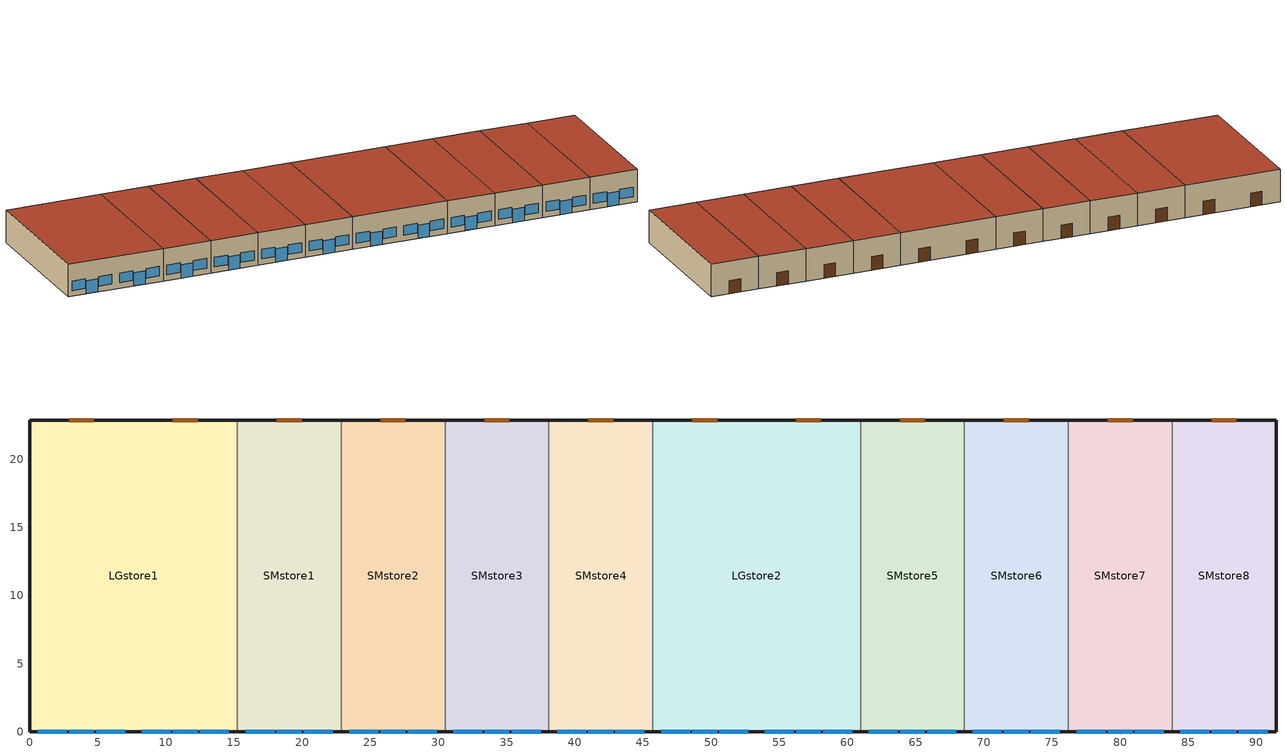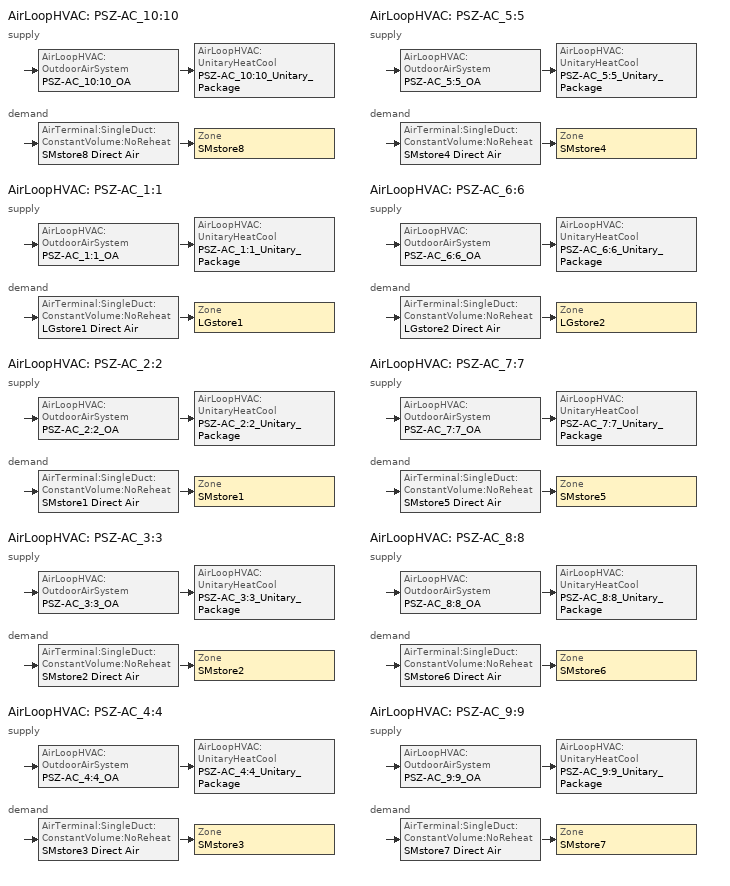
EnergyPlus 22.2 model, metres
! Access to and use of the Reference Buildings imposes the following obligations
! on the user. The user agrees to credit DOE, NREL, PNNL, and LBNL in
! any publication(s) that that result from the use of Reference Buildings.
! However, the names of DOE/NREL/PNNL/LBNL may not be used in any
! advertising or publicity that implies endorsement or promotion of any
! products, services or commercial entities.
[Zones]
LGstore1
 floor ground (ext-slab): 0,22.86 15.24,22.86 15.24,0 0,0 z0
 wall outside (Steel Frame Non-res Ext Wall): 15.24,22.86 0,22.86 0,0 15.24,0 z0:5.18
 wall to SMstore1 (int-walls): 15.24,0 15.24,22.86 z0:5.18
 window (Window Non-res Fixed): 2.9,0 4.73,0 / 10.52,0 12.35,0 z0:2.13; 0.61,0 2.74,0 / 4.88,0 7.01,0 / 8.23,0 10.36,0 / 12.5,0 14.63,0 z0.91:2.43
 door (Swinging Door Non-res): 4.73,22.86 2.9,22.86 / 12.35,22.86 10.52,22.86 z0:2.13
 roof outside (IEAD Non-res Roof): 15.24,22.86 0,22.86 0,0 15.24,0 z5.18
LGstore2
 floor ground (ext-slab): 45.72,22.86 60.96,22.86 60.96,0 45.72,0 z0
 wall outside (Steel Frame Non-res Ext Wall): 45.72,0 60.96,0 / 60.96,22.86 45.72,22.86 z0:5.18
 wall to SMstore4 (int-walls): 45.72,22.86 45.72,0 z0:5.18
 wall to SMstore5 (int-walls): 60.96,0 60.96,22.86 z0:5.18
 window (Window Non-res Fixed): 48.62,0 50.44,0 / 56.24,0 58.06,0 z0:2.13; 46.33,0 48.46,0 / 50.6,0 52.73,0 / 53.95,0 56.08,0 / 58.22,0 60.35,0 z0.91:2.43
 door (Swinging Door Non-res): 50.44,22.86 48.62,22.86 / 58.06,22.86 56.24,22.86 z0:2.13
 roof outside (IEAD Non-res Roof): 60.96,22.86 45.72,22.86 45.72,0 60.96,0 z5.18
SMstore1
 floor ground (ext-slab): 15.24,22.86 22.86,22.86 22.86,0 15.24,0 z0
 wall outside (Steel Frame Non-res Ext Wall): 15.24,0 22.86,0 / 22.86,22.86 15.24,22.86 z0:5.18
 wall to SMstore2 (int-walls): 22.86,0 22.86,22.86 z0:5.18
 window (Window Non-res Fixed): 18.14,0 19.97,0 z0:2.13; 15.85,0 17.98,0 / 20.12,0 22.25,0 z0.91:2.43
 door (Swinging Door Non-res): 19.97,22.86 18.14,22.86 z0:2.13
 roof outside (IEAD Non-res Roof): 22.86,22.86 15.24,22.86 15.24,0 22.86,0 z5.18
SMstore2
 floor ground (ext-slab): 22.86,22.86 30.48,22.86 30.48,0 22.86,0 z0
 wall outside (Steel Frame Non-res Ext Wall): 22.86,0 30.48,0 / 30.48,22.86 22.86,22.86 z0:5.18
 wall to SMstore3 (int-walls): 30.48,0 30.48,22.86 z0:5.18
 window (Window Non-res Fixed): 25.76,0 27.58,0 z0:2.13; 23.47,0 25.6,0 / 27.74,0 29.87,0 z0.91:2.43
 door (Swinging Door Non-res): 27.58,22.86 25.76,22.86 z0:2.13
 roof outside (IEAD Non-res Roof): 30.48,22.86 22.86,22.86 22.86,0 30.48,0 z5.18
SMstore3
 floor ground (ext-slab): 30.48,22.86 38.1,22.86 38.1,0 30.48,0 z0
 wall outside (Steel Frame Non-res Ext Wall): 30.48,0 38.1,0 / 38.1,22.86 30.48,22.86 z0:5.18
 wall to SMstore4 (int-walls): 38.1,0 38.1,22.86 z0:5.18
 window (Window Non-res Fixed): 33.38,0 35.2,0 z0:2.13; 31.09,0 33.22,0 / 35.36,0 37.49,0 z0.91:2.43
 door (Swinging Door Non-res): 35.2,22.86 33.38,22.86 z0:2.13
 roof outside (IEAD Non-res Roof): 38.1,22.86 30.48,22.86 30.48,0 38.1,0 z5.18
SMstore4
 floor ground (ext-slab): 38.1,22.86 45.72,22.86 45.72,0 38.1,0 z0
 wall outside (Steel Frame Non-res Ext Wall): 38.1,0 45.72,0 / 45.72,22.86 38.1,22.86 z0:5.18
 window (Window Non-res Fixed): 41,0 42.82,0 z0:2.13; 38.71,0 40.84,0 / 42.98,0 45.11,0 z0.91:2.43
 door (Swinging Door Non-res): 42.82,22.86 41,22.86 z0:2.13
 roof outside (IEAD Non-res Roof): 45.72,22.86 38.1,22.86 38.1,0 45.72,0 z5.18
SMstore5
 floor ground (ext-slab): 60.96,22.86 68.58,22.86 68.58,0 60.96,0 z0
 wall outside (Steel Frame Non-res Ext Wall): 60.96,0 68.58,0 / 68.58,22.86 60.96,22.86 z0:5.18
 wall to SMstore6 (int-walls): 68.58,0 68.58,22.86 z0:5.18
 window (Window Non-res Fixed): 63.86,0 65.68,0 z0:2.13; 61.57,0 63.7,0 / 65.84,0 67.97,0 z0.91:2.43
 door (Swinging Door Non-res): 65.68,22.86 63.86,22.86 z0:2.13
 roof outside (IEAD Non-res Roof): 68.58,22.86 60.96,22.86 60.96,0 68.58,0 z5.18
SMstore6
 floor ground (ext-slab): 68.58,22.86 76.2,22.86 76.2,0 68.58,0 z0
 wall outside (Steel Frame Non-res Ext Wall): 68.58,0 76.2,0 / 76.2,22.86 68.58,22.86 z0:5.18
 wall to SMstore7 (int-walls): 76.2,0 76.2,22.86 z0:5.18
 window (Window Non-res Fixed): 71.48,0 73.3,0 z0:2.13; 69.19,0 71.32,0 / 73.46,0 75.59,0 z0.91:2.43
 door (Swinging Door Non-res): 73.3,22.86 71.48,22.86 z0:2.13
 roof outside (IEAD Non-res Roof): 76.2,22.86 68.58,22.86 68.58,0 76.2,0 z5.18
SMstore7
 floor ground (ext-slab): 76.2,22.86 83.82,22.86 83.82,0 76.2,0 z0
 wall outside (Steel Frame Non-res Ext Wall): 76.2,0 83.82,0 / 83.82,22.86 76.2,22.86 z0:5.18
 wall to SMstore8 (int-walls): 83.82,0 83.82,22.86 z0:5.18
 window (Window Non-res Fixed): 79.1,0 80.92,0 z0:2.13; 76.81,0 78.94,0 / 81.08,0 83.21,0 z0.91:2.43
 door (Swinging Door Non-res): 80.92,22.86 79.1,22.86 z0:2.13
 roof outside (IEAD Non-res Roof): 83.82,22.86 76.2,22.86 76.2,0 83.82,0 z5.18
SMstore8
 floor ground (ext-slab): 83.82,22.86 91.44,22.86 91.44,0 83.82,0 z0
 wall outside (Steel Frame Non-res Ext Wall): 83.82,0 91.44,0 91.44,22.86 83.82,22.86 z0:5.18
 window (Window Non-res Fixed): 86.72,0 88.54,0 z0:2.13; 84.43,0 86.56,0 / 88.7,0 90.83,0 z0.91:2.43
 door (Swinging Door Non-res): 88.54,22.86 86.72,22.86 z0:2.13
 roof outside (IEAD Non-res Roof): 91.44,22.86 83.82,22.86 83.82,0 91.44,0 z5.18
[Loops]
AirLoopHVAC 'PSZ-AC_10:10'
 supply: AirLoopHVAC:OutdoorAirSystem 'PSZ-AC_10:10_OA' > AirLoopHVAC:UnitaryHeatCool 'PSZ-AC_10:10_Unitary_Package'
 demand: AirTerminal:SingleDuct:ConstantVolume:NoReheat 'SMstore8 Direct Air' > Zone 'SMstore8'
AirLoopHVAC 'PSZ-AC_1:1'
 supply: AirLoopHVAC:OutdoorAirSystem 'PSZ-AC_1:1_OA' > AirLoopHVAC:UnitaryHeatCool 'PSZ-AC_1:1_Unitary_Package'
 demand: AirTerminal:SingleDuct:ConstantVolume:NoReheat 'LGstore1 Direct Air' > Zone 'LGstore1'
AirLoopHVAC 'PSZ-AC_2:2'
 supply: AirLoopHVAC:OutdoorAirSystem 'PSZ-AC_2:2_OA' > AirLoopHVAC:UnitaryHeatCool 'PSZ-AC_2:2_Unitary_Package'
 demand: AirTerminal:SingleDuct:ConstantVolume:NoReheat 'SMstore1 Direct Air' > Zone 'SMstore1'
AirLoopHVAC 'PSZ-AC_3:3'
 supply: AirLoopHVAC:OutdoorAirSystem 'PSZ-AC_3:3_OA' > AirLoopHVAC:UnitaryHeatCool 'PSZ-AC_3:3_Unitary_Package'
 demand: AirTerminal:SingleDuct:ConstantVolume:NoReheat 'SMstore2 Direct Air' > Zone 'SMstore2'
AirLoopHVAC 'PSZ-AC_4:4'
 supply: AirLoopHVAC:OutdoorAirSystem 'PSZ-AC_4:4_OA' > AirLoopHVAC:UnitaryHeatCool 'PSZ-AC_4:4_Unitary_Package'
 demand: AirTerminal:SingleDuct:ConstantVolume:NoReheat 'SMstore3 Direct Air' > Zone 'SMstore3'
AirLoopHVAC 'PSZ-AC_5:5'
 supply: AirLoopHVAC:OutdoorAirSystem 'PSZ-AC_5:5_OA' > AirLoopHVAC:UnitaryHeatCool 'PSZ-AC_5:5_Unitary_Package'
 demand: AirTerminal:SingleDuct:ConstantVolume:NoReheat 'SMstore4 Direct Air' > Zone 'SMstore4'
AirLoopHVAC 'PSZ-AC_6:6'
 supply: AirLoopHVAC:OutdoorAirSystem 'PSZ-AC_6:6_OA' > AirLoopHVAC:UnitaryHeatCool 'PSZ-AC_6:6_Unitary_Package'
 demand: AirTerminal:SingleDuct:ConstantVolume:NoReheat 'LGstore2 Direct Air' > Zone 'LGstore2'
AirLoopHVAC 'PSZ-AC_7:7'
 supply: AirLoopHVAC:OutdoorAirSystem 'PSZ-AC_7:7_OA' > AirLoopHVAC:UnitaryHeatCool 'PSZ-AC_7:7_Unitary_Package'
 demand: AirTerminal:SingleDuct:ConstantVolume:NoReheat 'SMstore5 Direct Air' > Zone 'SMstore5'
AirLoopHVAC 'PSZ-AC_8:8'
 supply: AirLoopHVAC:OutdoorAirSystem 'PSZ-AC_8:8_OA' > AirLoopHVAC:UnitaryHeatCool 'PSZ-AC_8:8_Unitary_Package'
 demand: AirTerminal:SingleDuct:ConstantVolume:NoReheat 'SMstore6 Direct Air' > Zone 'SMstore6'
AirLoopHVAC 'PSZ-AC_9:9'
 supply: AirLoopHVAC:OutdoorAirSystem 'PSZ-AC_9:9_OA' > AirLoopHVAC:UnitaryHeatCool 'PSZ-AC_9:9_Unitary_Package'
 demand: AirTerminal:SingleDuct:ConstantVolume:NoReheat 'SMstore7 Direct Air' > Zone 'SMstore7'
[Building]
Ref Bldg Strip Mall Pre1980_v1.3_5.0: North Axis {deg}=0; Terrain=City; Loads Convergence Tolerance Value {W}=0.04; Temperature Convergence Tolerance Value {deltaC}=0.2; Solar Distribution=FullInteriorAndExterior; Maximum Number of Warmup Days=25; Minimum Number of Warmup Days=6
[Site:Location]
USA NV-LAS VEGAS: Latitude {deg}=36.07; Longitude {deg}=-115.17; Time Zone {hr}=-8; Elevation {m}=664
[SizingPeriod:DesignDay] Day of Month=21; Humidity Condition Type=Wetbulb; Barometric Pressure {Pa}=93598; Rain Indicator=No; Snow Indicator=No; Daylight Saving Time Indicator=No; Solar Model Indicator=ASHRAEClearSky
Name | Month | Day Type | Maximum Dry-Bulb Temperature {C} | Daily Dry-Bulb Temperature Range {deltaC} | Wetbulb or DewPoint at Maximum Dry-Bulb {C} | Wind Speed {m/s} | Wind Direction {deg} | Sky Clearness
LAS_VEGAS Ann Htg 99.6% Condns DB | 1 | WinterDesignDay | -1.7 | 0 | -1.7 | 3.1 | 240 | 0
LAS_VEGAS Ann Clg .4% Condns WB=>MDB | 7 | SummerDesignDay | 34.7 | 13.6 | 21.9 | 5.3 | 230 | 1
[Site:WaterMainsTemperature]
Calculation Method=CORRELATION; Annual Average Outdoor Air Temperature {C}=19.48; Maximum Difference In Monthly Average Outdoor Air Temperatures {deltaC}=25.6
[Site:GroundTemperature:BuildingSurface]
18.89, 18.889, 18.895, 20.344, 20.899, 20.929, 20.753, 20.826, 21.013, 20.868, 19.246, 18.923
[Construction]
Steel Frame Non-res Ext Wall: Wood Siding, Steel Frame NonRes Wall Insulation, 1/2IN Gypsum
IEAD Non-res Roof: Roof Membrane, IEAD NonRes Roof Insulation, Metal Decking
ext-slab: HW CONCRETE
int-walls: 1/2IN Gypsum, 1/2IN Gypsum
Window Non-res Fixed: NonRes Fixed Assembly Window
Swinging Door Non-res: Opaque Door panel NonRes
InteriorFurnishings: Std Wood 6inch
[Material] Thermal Absorptance=0.9
Name | Roughness | Thickness {m} | Conductivity {W/m-K} | Density {kg/m3} | Specific Heat {J/kg-K} | Solar Absorptance | Visible Absorptance
Steel Frame NonRes Wall Insulation | MediumRough | 0.0218416 | 0.049 | 265 | 836.8 | 0.7 | 0.7
IEAD NonRes Roof Insulation | MediumRough | 0.0739805 | 0.049 | 265 | 836.8 | 0.7 | 0.7
Std Wood 6inch | MediumSmooth | 0.15 | 0.12 | 540 | 1210 | 0.7 | 0.7
Wood Siding | MediumSmooth | 0.01 | 0.11 | 544.62 | 1210 | 0.78 | 0.78
1/2IN Gypsum | Smooth | 0.0127 | 0.16 | 784.9 | 830 | 0.92 | 0.92
HW CONCRETE | Rough | 0.1016 | 1.311 | 2240 | 836.8 | 0.7 | 0.7
Roof Membrane | VeryRough | 0.0095 | 0.16 | 1121.29 | 1460 | 0.7 | 0.7
Metal Decking | MediumSmooth | 0.0015 | 45.006 | 7680 | 418.4 | 0.7 | 0.3
[WindowMaterial:SimpleGlazingSystem]
NonRes Fixed Assembly Window: U-Factor {W/m2-K}=6.92716; Solar Heat Gain Coefficient=0.54
[Material:NoMass]
Opaque Door panel NonRes: Roughness=MediumRough; Thermal Resistance {m2-K/W}=0.101897; Thermal Absorptance=0.9; Solar Absorptance=0.7; Visible Absorptance=0.7
[Zone] Type=1; Multiplier=1; Floor Area {m2}=autocalculate; Part of Total Floor Area=Yes
LGstore1; LGstore2; SMstore1; SMstore2; SMstore3; SMstore4; SMstore5; SMstore6; SMstore7; SMstore8
[People] Number of People Schedule=BLDG_OCC_SCH; Number of People Calculation Method=Area/Person; Floor Area per Person {m2/person}=6.19; Fraction Radiant=0.3; Sensible Heat Fraction=AUTOCALCULATE; Activity Level Schedule=ACTIVITY_SCH; Enable ASHRAE 55 Comfort Warnings=No; Mean Radiant Temperature Calculation Type=ZoneAveraged; Work Efficiency Schedule=WORK_EFF_SCH; Clothing Insulation Calculation Method=ClothingInsulationSchedule; Clothing Insulation Schedule=CLOTHING_SCH; Air Velocity Schedule=AIR_VELO_SCH; Thermal Comfort Model 1 Type=FANGER
Name | Zone or ZoneList or Space or SpaceList
LGstore1 People | LGstore1
LGstore2 People | LGstore2
SMstore1 People | SMstore1
SMstore2 People | SMstore2
SMstore3 People | SMstore3
SMstore4 People | SMstore4
SMstore5 People | SMstore5
SMstore6 People | SMstore6
SMstore7 People | SMstore7
SMstore8 People | SMstore8
[Lights] Schedule=BLDG_LIGHT_SCH; Design Level Calculation Method=Watts/Area; Return Air Fraction=0; Fraction Radiant=0.7; Fraction Visible=0.2; Fraction Replaceable=1; Return Air Fraction Calculated from Plenum Temperature=No
Name | Zone or ZoneList or Space or SpaceList | Watts per Zone Floor Area {W/m2}
LGstore1_Lights | LGstore1 | 60.26
LGstore2_Lights | LGstore2 | 29.05
SMstore1_Lights | SMstore1 | 60.26
SMstore2_Lights | SMstore2 | 35.51
SMstore3_Lights | SMstore3 | 35.51
SMstore4_Lights | SMstore4 | 35.51
SMstore5_Lights | SMstore5 | 29.05
SMstore6_Lights | SMstore6 | 29.05
SMstore7_Lights | SMstore7 | 29.05
SMstore8_Lights | SMstore8 | 29.05
[ElectricEquipment] Schedule=BLDG_EQUIP_SCH; Design Level Calculation Method=Watts/Area; Watts per Zone Floor Area {W/m2}=4.3; Fraction Latent=0; Fraction Radiant=0.5; Fraction Lost=0
Name | Zone or ZoneList or Space or SpaceList
LGstore1_MiscPlug_Equip | LGstore1
LGstore2_MiscPlug_Equip | LGstore2
SMstore1_MiscPlug_Equip | SMstore1
SMstore2_MiscPlug_Equip | SMstore2
SMstore3_MiscPlug_Equip | SMstore3
SMstore4_MiscPlug_Equip | SMstore4
SMstore5_MiscPlug_Equip | SMstore5
SMstore6_MiscPlug_Equip | SMstore6
SMstore7_MiscPlug_Equip | SMstore7
SMstore8_MiscPlug_Equip | SMstore8
[Exterior:Lights]
Exterior Facade Lighting: Schedule=ALWAYS_ON; Design Level {W}=13499; Control Option=AstronomicalClock
[ZoneInfiltration:DesignFlowRate] Schedule=INFIL_HALF_ON_SCH; Design Flow Rate Calculation Method=Flow/ExteriorArea; Flow Rate per Exterior Surface Area {m3/s-m2}=0.001133; Constant Term Coefficient=1; Temperature Term Coefficient=0; Velocity Term Coefficient=0; Velocity Squared Term Coefficient=0
Name | Zone or ZoneList or Space or SpaceList
LGstore1_Infiltration | LGstore1
LGstore2_Infiltration | LGstore2
SMstore1_Infiltration | SMstore1
SMstore2_Infiltration | SMstore2
SMstore3_Infiltration | SMstore3
SMstore4_Infiltration | SMstore4
SMstore5_Infiltration | SMstore5
SMstore6_Infiltration | SMstore6
SMstore7_Infiltration | SMstore7
SMstore8_Infiltration | SMstore8
[InternalMass] Construction=InteriorFurnishings
Name | Zone or ZoneList | Surface Area {m2}
LGstore1 Internal Mass | LGstore1 | 696.7728
LGstore2 Internal Mass | LGstore2 | 696.7728
SMstore1 Internal Mass | SMstore1 | 348.3864
SMstore2 Internal Mass | SMstore2 | 348.3864
SMstore3 Internal Mass | SMstore3 | 348.3864
SMstore4 Internal Mass | SMstore4 | 348.3864
SMstore5 Internal Mass | SMstore5 | 348.3864
SMstore6 Internal Mass | SMstore6 | 348.3864
SMstore7 Internal Mass | SMstore7 | 348.3864
SMstore8 Internal Mass | SMstore8 | 348.3864
[Fan:OnOff] Availability Schedule=HVACOperationSchd; Pressure Rise {Pa}=622; Maximum Flow Rate {m3/s}=AUTOSIZE; Motor In Airstream Fraction=1
Name | Fan Total Efficiency | Motor Efficiency
PSZ-AC_10:10_Unitary_Package_fan; PSZ-AC_3:3_Unitary_Package_fan; PSZ-AC_4:4_Unitary_Package_fan; PSZ-AC_5:5_Unitary_Package_fan; PSZ-AC_7:7_Unitary_Package_fan; PSZ-AC_8:8_Unitary_Package_fan; PSZ-AC_9:9_Unitary_Package_fan | 0.546 | 0.84
PSZ-AC_1:1_Unitary_Package_fan; PSZ-AC_2:2_Unitary_Package_fan; PSZ-AC_6:6_Unitary_Package_fan | 0.56875 | 0.875
[Coil:Heating:Fuel] Availability Schedule=ALWAYS_ON; Fuel Type=NaturalGas; Burner Efficiency=0.8; Nominal Capacity {W}=AUTOSIZE
PSZ-AC_10:10_Unitary_Package_HeatCoil; PSZ-AC_1:1_Unitary_Package_HeatCoil; PSZ-AC_2:2_Unitary_Package_HeatCoil; PSZ-AC_3:3_Unitary_Package_HeatCoil; PSZ-AC_4:4_Unitary_Package_HeatCoil; PSZ-AC_5:5_Unitary_Package_HeatCoil; PSZ-AC_6:6_Unitary_Package_HeatCoil; PSZ-AC_7:7_Unitary_Package_HeatCoil; PSZ-AC_8:8_Unitary_Package_HeatCoil; PSZ-AC_9:9_Unitary_Package_HeatCoil
[Coil:Cooling:DX:SingleSpeed] Availability Schedule=ALWAYS_ON; Gross Rated Total Cooling Capacity {W}=AUTOSIZE; Gross Rated Sensible Heat Ratio=AUTOSIZE; Rated Air Flow Rate {m3/s}=AUTOSIZE
Name | Gross Rated Cooling COP {W/W} | Total Cooling Capacity Function of Temperature Curve | Total Cooling Capacity Function of Flow Fraction Curve | Energy Input Ratio Function of Temperature Curve | Energy Input Ratio Function of Flow Fraction Curve | Part Load Fraction Correlation Curve
PSZ-AC_10:10_Unitary_Package_CoolCoil; PSZ-AC_2:2_Unitary_Package_CoolCoil; PSZ-AC_3:3_Unitary_Package_CoolCoil; PSZ-AC_4:4_Unitary_Package_CoolCoil; PSZ-AC_5:5_Unitary_Package_CoolCoil; PSZ-AC_7:7_Unitary_Package_CoolCoil; PSZ-AC_8:8_Unitary_Package_CoolCoil; PSZ-AC_9:9_Unitary_Package_CoolCoil | 3.50016 | Cool-Cap-fT | ConstantCubic | Cool-EIR-fT | ConstantCubic | Cool-PLF-fPLR
PSZ-AC_1:1_Unitary_Package_CoolCoil; PSZ-AC_6:6_Unitary_Package_CoolCoil | 3.30033 | Measured_CoolCStandard10Ton_CapFT | Measured_CoolCStandard10Ton_CapFF | Measured_CoolCStandard10Ton_EIRFT | Measured_CoolCStandard10Ton_EIRFFF | No_PLR_Degredation
[Zone equipment]
LGstore1: LGstore1 Direct Air
LGstore2: LGstore2 Direct Air
SMstore1: SMstore1 Direct Air
SMstore2: SMstore2 Direct Air
SMstore3: SMstore3 Direct Air
SMstore4: SMstore4 Direct Air
SMstore5: SMstore5 Direct Air
SMstore6: SMstore6 Direct Air
SMstore7: SMstore7 Direct Air
SMstore8: SMstore8 Direct Air
[Sizing:Zone] Zone Cooling Design Supply Air Temperature Input Method=SupplyAirTemperature; Zone Cooling Design Supply Air Temperature {C}=14; Zone Heating Design Supply Air Temperature Input Method=SupplyAirTemperature; Zone Heating Design Supply Air Temperature {C}=40; Zone Cooling Design Supply Air Humidity Ratio {kgWater/kgDryAir}=0.0085; Zone Heating Design Supply Air Humidity Ratio {kgWater/kgDryAir}=0.008; Cooling Design Air Flow Method=DesignDay; Heating Design Air Flow Method=DesignDay; Account for Dedicated Outdoor Air System=No; Dedicated Outdoor Air System Control Strategy=NeutralSupplyAir; Dedicated Outdoor Air Low Setpoint Temperature for Design {C}=autosize; Dedicated Outdoor Air High Setpoint Temperature for Design {C}=autosize; Zone Load Sizing Method=Sensible Load Only No Latent Load; Zone Latent Cooling Design Supply Air Humidity Ratio Input Method=HumidityRatioDifference; Zone Cooling Design Supply Air Humidity Ratio Difference {kgWater/kgDryAir}=0.005; Zone Latent Heating Design Supply Air Humidity Ratio Input Method=HumidityRatioDifference; Zone Humidification Design Supply Air Humidity Ratio Difference {kgWater/kgDryAir}=0.005
Name | Design Specification Outdoor Air Object
LGstore1 | SZ DSOA LGstore1
LGstore2 | SZ DSOA LGstore2
SMstore1 | SZ DSOA SMstore1
SMstore2 | SZ DSOA SMstore2
SMstore3 | SZ DSOA SMstore3
SMstore4 | SZ DSOA SMstore4
SMstore5 | SZ DSOA SMstore5
SMstore6 | SZ DSOA SMstore6
SMstore7 | SZ DSOA SMstore7
SMstore8 | SZ DSOA SMstore8
[DesignSpecification:OutdoorAir] Outdoor Air Method=Flow/Area; Outdoor Air Flow per Zone Floor Area {m3/s-m2}=0.00152
SZ DSOA LGstore1; SZ DSOA LGstore2; SZ DSOA SMstore1; SZ DSOA SMstore2; SZ DSOA SMstore3; SZ DSOA SMstore4; SZ DSOA SMstore5; SZ DSOA SMstore6; SZ DSOA SMstore7; SZ DSOA SMstore8
[ZoneControl:Thermostat] Control Type Schedule=Dual Zone Control Type Sched
Name | Zone or ZoneList | Control 1
LGstore1 Thermostat | LGstore1 | LGstore1 DualSPSched
LGstore2 Thermostat | LGstore2 | LGstore2 DualSPSched
SMstore1 Thermostat | SMstore1 | SMstore1 DualSPSched
SMstore2 Thermostat | SMstore2 | SMstore2 DualSPSched
SMstore3 Thermostat | SMstore3 | SMstore3 DualSPSched
SMstore4 Thermostat | SMstore4 | SMstore4 DualSPSched
SMstore5 Thermostat | SMstore5 | SMstore5 DualSPSched
SMstore6 Thermostat | SMstore6 | SMstore6 DualSPSched
SMstore7 Thermostat | SMstore7 | SMstore7 DualSPSched
SMstore8 Thermostat | SMstore8 | SMstore8 DualSPSched
[ThermostatSetpoint:DualSetpoint] Heating Setpoint Temperature Schedule=HTGSETP_SCH; Cooling Setpoint Temperature Schedule=CLGSETP_SCH
LGstore1 DualSPSched; LGstore2 DualSPSched; SMstore1 DualSPSched; SMstore2 DualSPSched; SMstore3 DualSPSched; SMstore4 DualSPSched; SMstore5 DualSPSched; SMstore6 DualSPSched; SMstore7 DualSPSched; SMstore8 DualSPSched
[SetpointManager:SingleZone:Reheat] Control Variable=Temperature; Minimum Supply Air Temperature {C}=10; Maximum Supply Air Temperature {C}=50
Name | Control Zone | Setpoint Node or NodeList
SupAirTemp MngrLGstore1 | LGstore1 | PSZ-AC_1:1 Supply Equipment Outlet Node
SupAirTemp MngrLGstore2 | LGstore2 | PSZ-AC_6:6 Supply Equipment Outlet Node
SupAirTemp MngrSMstore1 | SMstore1 | PSZ-AC_2:2 Supply Equipment Outlet Node
SupAirTemp MngrSMstore2 | SMstore2 | PSZ-AC_3:3 Supply Equipment Outlet Node
SupAirTemp MngrSMstore3 | SMstore3 | PSZ-AC_4:4 Supply Equipment Outlet Node
SupAirTemp MngrSMstore4 | SMstore4 | PSZ-AC_5:5 Supply Equipment Outlet Node
SupAirTemp MngrSMstore5 | SMstore5 | PSZ-AC_7:7 Supply Equipment Outlet Node
SupAirTemp MngrSMstore6 | SMstore6 | PSZ-AC_8:8 Supply Equipment Outlet Node
SupAirTemp MngrSMstore7 | SMstore7 | PSZ-AC_9:9 Supply Equipment Outlet Node
SupAirTemp MngrSMstore8 | SMstore8 | PSZ-AC_10:10 Supply Equipment Outlet Node
[Sizing:System] Type of Load to Size On=Sensible; Design Outdoor Air Flow Rate {m3/s}=AUTOSIZE; Central Heating Maximum System Air Flow Ratio=1; Preheat Design Temperature {C}=7; Preheat Design Humidity Ratio {kgWater/kgDryAir}=0.008; Precool Design Temperature {C}=12.8; Precool Design Humidity Ratio {kgWater/kgDryAir}=0.008; Central Cooling Design Supply Air Temperature {C}=12.8; Central Heating Design Supply Air Temperature {C}=40; Type of Zone Sum to Use=NonCoincident; 100% Outdoor Air in Cooling=No; 100% Outdoor Air in Heating=No; Central Cooling Design Supply Air Humidity Ratio {kgWater/kgDryAir}=0.0085; Central Heating Design Supply Air Humidity Ratio {kgWater/kgDryAir}=0.008; Cooling Supply Air Flow Rate Method=DesignDay; Cooling Supply Air Flow Rate {m3/s}=0; Heating Supply Air Flow Rate Method=DesignDay; Heating Supply Air Flow Rate {m3/s}=0; System Outdoor Air Method=ZoneSum; Zone Maximum Outdoor Air Fraction=1; Cooling Design Capacity Method=CoolingDesignCapacity; Cooling Design Capacity {W}=autosize; Heating Design Capacity Method=HeatingDesignCapacity; Heating Design Capacity {W}=autosize; Central Cooling Capacity Control Method=OnOff
PSZ-AC_10:10; PSZ-AC_1:1; PSZ-AC_2:2; PSZ-AC_3:3; PSZ-AC_4:4; PSZ-AC_5:5; PSZ-AC_6:6; PSZ-AC_7:7; PSZ-AC_8:8; PSZ-AC_9:9
[Controller:OutdoorAir] Minimum Outdoor Air Flow Rate {m3/s}=AUTOSIZE; Maximum Outdoor Air Flow Rate {m3/s}=AUTOSIZE; Economizer Control Type=DifferentialDryBulb; Economizer Control Action Type=ModulateFlow; Economizer Maximum Limit Dry-Bulb Temperature {C}=28; Economizer Maximum Limit Enthalpy {J/kg}=64000; Economizer Minimum Limit Dry-Bulb Temperature {C}=-100; Lockout Type=NoLockout; Minimum Limit Type=FixedMinimum; Minimum Outdoor Air Schedule=MinOA_Sched
PSZ-AC_10:10_OA_Controller; PSZ-AC_1:1_OA_Controller; PSZ-AC_2:2_OA_Controller; PSZ-AC_3:3_OA_Controller; PSZ-AC_4:4_OA_Controller; PSZ-AC_5:5_OA_Controller; PSZ-AC_6:6_OA_Controller; PSZ-AC_7:7_OA_Controller; PSZ-AC_8:8_OA_Controller; PSZ-AC_9:9_OA_Controller
[AirLoopHVAC] Design Supply Air Flow Rate {m3/s}=AUTOSIZE
PSZ-AC_10:10; PSZ-AC_1:1; PSZ-AC_2:2; PSZ-AC_3:3; PSZ-AC_4:4; PSZ-AC_5:5; PSZ-AC_6:6; PSZ-AC_7:7; PSZ-AC_8:8; PSZ-AC_9:9
[AirLoopHVAC:UnitaryHeatCool] Availability Schedule=ALWAYS_ON; Supply Air Fan Operating Mode Schedule=HVACOperationSchd; Maximum Supply Air Temperature {C}=AUTOSIZE; Cooling Supply Air Flow Rate {m3/s}=AUTOSIZE; Heating Supply Air Flow Rate {m3/s}=AUTOSIZE; No Load Supply Air Flow Rate {m3/s}=AUTOSIZE; Fan Placement=BlowThrough; Dehumidification Control Type=None
Name | Controlling Zone or Thermostat Location | Supply Fan | Heating Coil | Cooling Coil
PSZ-AC_10:10_Unitary_Package | SMstore8 | PSZ-AC_10:10_Unitary_Package_fan | PSZ-AC_10:10_Unitary_Package_HeatCoil | PSZ-AC_10:10_Unitary_Package_CoolCoil
PSZ-AC_1:1_Unitary_Package | LGstore1 | PSZ-AC_1:1_Unitary_Package_fan | PSZ-AC_1:1_Unitary_Package_HeatCoil | PSZ-AC_1:1_Unitary_Package_CoolCoil
PSZ-AC_2:2_Unitary_Package | SMstore1 | PSZ-AC_2:2_Unitary_Package_fan | PSZ-AC_2:2_Unitary_Package_HeatCoil | PSZ-AC_2:2_Unitary_Package_CoolCoil
PSZ-AC_3:3_Unitary_Package | SMstore2 | PSZ-AC_3:3_Unitary_Package_fan | PSZ-AC_3:3_Unitary_Package_HeatCoil | PSZ-AC_3:3_Unitary_Package_CoolCoil
PSZ-AC_4:4_Unitary_Package | SMstore3 | PSZ-AC_4:4_Unitary_Package_fan | PSZ-AC_4:4_Unitary_Package_HeatCoil | PSZ-AC_4:4_Unitary_Package_CoolCoil
PSZ-AC_5:5_Unitary_Package | SMstore4 | PSZ-AC_5:5_Unitary_Package_fan | PSZ-AC_5:5_Unitary_Package_HeatCoil | PSZ-AC_5:5_Unitary_Package_CoolCoil
PSZ-AC_6:6_Unitary_Package | LGstore2 | PSZ-AC_6:6_Unitary_Package_fan | PSZ-AC_6:6_Unitary_Package_HeatCoil | PSZ-AC_6:6_Unitary_Package_CoolCoil
PSZ-AC_7:7_Unitary_Package | SMstore5 | PSZ-AC_7:7_Unitary_Package_fan | PSZ-AC_7:7_Unitary_Package_HeatCoil | PSZ-AC_7:7_Unitary_Package_CoolCoil
PSZ-AC_8:8_Unitary_Package | SMstore6 | PSZ-AC_8:8_Unitary_Package_fan | PSZ-AC_8:8_Unitary_Package_HeatCoil | PSZ-AC_8:8_Unitary_Package_CoolCoil
PSZ-AC_9:9_Unitary_Package | SMstore7 | PSZ-AC_9:9_Unitary_Package_fan | PSZ-AC_9:9_Unitary_Package_HeatCoil | PSZ-AC_9:9_Unitary_Package_CoolCoil
[AirTerminal:SingleDuct:ConstantVolume:NoReheat] Availability Schedule=ALWAYS_ON; Maximum Air Flow Rate {m3/s}=AUTOSIZE
LGstore1 Direct Air; LGstore2 Direct Air; SMstore1 Direct Air; SMstore2 Direct Air; SMstore3 Direct Air; SMstore4 Direct Air; SMstore5 Direct Air; SMstore6 Direct Air; SMstore7 Direct Air; SMstore8 Direct Air
[AvailabilityManager:NightCycle] Applicability Schedule=ALWAYS_ON; Fan Schedule=HVACOperationSchd; Control Type=CycleOnAny; Thermostat Tolerance {deltaC}=1; Cycling Run Time Control Type=FixedRunTime; Cycling Run Time {s}=1800
PSZ-AC_10:10 Availability Manager; PSZ-AC_1:1 Availability Manager; PSZ-AC_2:2 Availability Manager; PSZ-AC_3:3 Availability Manager; PSZ-AC_4:4 Availability Manager; PSZ-AC_5:5 Availability Manager; PSZ-AC_6:6 Availability Manager; PSZ-AC_7:7 Availability Manager; PSZ-AC_8:8 Availability Manager; PSZ-AC_9:9 Availability Manager
[SetpointManager:MixedAir] Control Variable=Temperature
Name | Setpoint Node or NodeList
PSZ-AC_10:10_OAMixed Air Temp Manager | PSZ-AC_10:10_OA-PSZ-AC_10:10_Unitary_PackageNode
PSZ-AC_1:1_OAMixed Air Temp Manager | PSZ-AC_1:1_OA-PSZ-AC_1:1_Unitary_PackageNode
PSZ-AC_2:2_OAMixed Air Temp Manager | PSZ-AC_2:2_OA-PSZ-AC_2:2_Unitary_PackageNode
PSZ-AC_3:3_OAMixed Air Temp Manager | PSZ-AC_3:3_OA-PSZ-AC_3:3_Unitary_PackageNode
PSZ-AC_4:4_OAMixed Air Temp Manager | PSZ-AC_4:4_OA-PSZ-AC_4:4_Unitary_PackageNode
PSZ-AC_5:5_OAMixed Air Temp Manager | PSZ-AC_5:5_OA-PSZ-AC_5:5_Unitary_PackageNode
PSZ-AC_6:6_OAMixed Air Temp Manager | PSZ-AC_6:6_OA-PSZ-AC_6:6_Unitary_PackageNode
PSZ-AC_7:7_OAMixed Air Temp Manager | PSZ-AC_7:7_OA-PSZ-AC_7:7_Unitary_PackageNode
PSZ-AC_8:8_OAMixed Air Temp Manager | PSZ-AC_8:8_OA-PSZ-AC_8:8_Unitary_PackageNode
PSZ-AC_9:9_OAMixed Air Temp Manager | PSZ-AC_9:9_OA-PSZ-AC_9:9_Unitary_PackageNode
[UtilityCost:Tariff]
Name | Output Meter | Conversion Factor Choice | Time of Use Period Schedule | Season Schedule | Demand Window Length | Monthly Charge or Variable | Group
NevadaPower_LGS-3_LargeGeneral | Electricity:Facility | kWh | NevadaPowTOUSched | NevadaPowSeasonsSched | HalfHour | 184 | Comm Elect
NevadaPower_LGS-2_LargeGeneral | Electricity:Facility | kWh | NevadaPowTOUSched | NevadaPowSeasonsSched | HalfHour | 179 | Comm Elect
NevadaPower_LGS-1_LargeGeneral | Electricity:Facility | kWh |  |  | HalfHour | 15.7 | Comm Elect
NevadaPower_GS_GeneralService | Electricity:Facility | kWh |  |  | HalfHour | 11 | Comm Elect
NV_EIAMonthlyRateGas | NaturalGas:Facility | MCF |  |  |  | 0 | Comm Gas
[UtilityCost:Charge:Simple]
Name | Utility Cost Charge Simple | Tariff | Source Variable | Season | Category Variable | Cost per Unit Value or Variable
 | SummerPeakEnergyCharge | NevadaPower_LGS-3_LargeGeneral | PeakEnergy | Summer | EnergyCharges | 0.0858
 | SummerOffPeakEnergyCharge | NevadaPower_LGS-3_LargeGeneral | OffPeakEnergy | Summer | EnergyCharges | 0.0484
 | SummerShoulderEnergyCharge | NevadaPower_LGS-3_LargeGeneral | ShoulderEnergy | Summer | EnergyCharges | 0.0706
 | WinterEnergyCharge | NevadaPower_LGS-3_LargeGeneral | totalEnergy | Winter | EnergyCharges | 0.04925
 | DeferredAccountingEnergyCharge | NevadaPower_LGS-3_LargeGeneral | totalEnergy | Annual | EnergyCharges | 0.0128
 | FacilitiesDemandCharge | NevadaPower_LGS-3_LargeGeneral | totalDemand | Annual | DemandCharges | 2.94
 | WinterDemandCharge | NevadaPower_LGS-3_LargeGeneral | totalDemand | Winter | DemandCharges | 0.5
 | SummerOnPeakDemandCharge | NevadaPower_LGS-3_LargeGeneral | PeakDemand | Summer | DemandCharges | 8.36
 | SummerShoulderDemandCharge | NevadaPower_LGS-3_LargeGeneral | ShoulderDemand | Summer | DemandCharges | 0.43
 | TaxofSixPtfivePercent | NevadaPower_LGS-3_LargeGeneral | SubTotal | Annual | Taxes | 0.065
 | SummerPeakEnergyCharge | NevadaPower_LGS-2_LargeGeneral | PeakEnergy | Summer | EnergyCharges | 0.0889
 | SummerOffPeakEnergyCharge | NevadaPower_LGS-2_LargeGeneral | OffPeakEnergy | Summer | EnergyCharges | 0.0502
 | SummerShoulderEnergyCharge | NevadaPower_LGS-2_LargeGeneral | ShoulderEnergy | Summer | EnergyCharges | 0.0725
 | WinterEnergyCharge | NevadaPower_LGS-2_LargeGeneral | totalEnergy | Winter | EnergyCharges | 0.0509
 | DeferredAccountingEnergyCharge | NevadaPower_LGS-2_LargeGeneral | totalEnergy | Annual | EnergyCharges | 0.0128
 | FacilitiesDemandCharge | NevadaPower_LGS-2_LargeGeneral | totalDemand | Annual | DemandCharges | 2.74
 | WinterDemandCharge | NevadaPower_LGS-2_LargeGeneral | totalDemand | Winter | DemandCharges | 0.25
 | SummerOnPeakDemandCharge | NevadaPower_LGS-2_LargeGeneral | PeakDemand | Summer | DemandCharges | 7.16
 | SummerShoulderDemandCharge | NevadaPower_LGS-2_LargeGeneral | ShoulderDemand | Summer | DemandCharges | 0.39
 | TaxofSixPtfivePercent | NevadaPower_LGS-2_LargeGeneral | SubTotal | Annual | Taxes | 0.065
 | AnnualElectConsumpCharge | NevadaPower_LGS-1_LargeGeneral | totalEnergy | Annual | EnergyCharges | 0.0646
 | AnnualDefferredAccountingCharge | NevadaPower_LGS-1_LargeGeneral | totalEnergy | Annual | EnergyCharges | 0.0128
 | AnnualFacilitiesDemandCharge | NevadaPower_LGS-1_LargeGeneral | totalDemand | Annual | DemandCharges | 3.77
 | AnnualDemandCharge | NevadaPower_LGS-1_LargeGeneral | totalDemand | Annual | DemandCharges | 1.1
 | TaxofSixPtfivePercent | NevadaPower_LGS-1_LargeGeneral | SubTotal | Annual | Taxes | 0.065
 | AnnualElectConsumpCharge | NevadaPower_GS_GeneralService | totalEnergy | Annual | EnergyCharges | 0.0783
 | AnnualDefferredAccountingCharge | NevadaPower_GS_GeneralService | totalEnergy | Annual | EnergyCharges | 0.0128
 | TaxofSixPtfivePercent | NevadaPower_GS_GeneralService | SubTotal | Annual | Taxes | 0.065
 | MonthlyRateGasCharge | NV_EIAMonthlyRateGas | totalEnergy | Annual | EnergyCharges | NV_MonthlyGasRates
 | TaxofSixPtfivePercent | NV_EIAMonthlyRateGas | SubTotal | Annual | Taxes | 0.065
[UtilityCost:Qualify] Season=Annual; Threshold Test=Count
Name | Utility Cost Qualify | Tariff | Variable | Qualify Type | Threshold Value or Variable | Number of Months
 | MinDemand1000kw | NevadaPower_LGS-3_LargeGeneral | TotalDemand | Minimum | 1000 | 12
 | MinEnergy3500kwh | NevadaPower_LGS-3_LargeGeneral | TotalEnergy | Minimum | 3500 | 12
 | MinDemand300kw | NevadaPower_LGS-2_LargeGeneral | TotalDemand | Minimum | 300 | 12
 | MinEnergy3500kwh | NevadaPower_LGS-2_LargeGeneral | TotalEnergy | Minimum | 3500 | 12
 | MaxDemand1000kw | NevadaPower_LGS-2_LargeGeneral | TotalDemand | Maximum | 1000 | 1
 | MaxDemand300kw | NevadaPower_LGS-1_LargeGeneral | TotalDemand | Maximum | 300 | 1
 | MinEnergy3500kwh | NevadaPower_LGS-1_LargeGeneral | TotalEnergy | Minimum | 3500 | 12
 | MaxDemand300kw | NevadaPower_GS_GeneralService | TotalDemand | Maximum | 300 | 1
 | MaxEnergy3500kwh | NevadaPower_GS_GeneralService | TotalEnergy | Maximum | 3500 | 1
[UtilityCost:Variable]
NV_MonthlyGasRates: Tariff=NV_EIAMonthlyRateGas; Variable Type=Currency; January Value=7.51; February Value=7.65; March Value=7.82; April Value=7.88; May Value=7.78; June Value=8.22; July Value=8.87; August Value=9.26; September Value=9.02; October Value=9.31; November Value=7.45; December Value=7.24
[Schedule:Compact]
ALWAYS_ON: Through: 12/31, For: AllDays, Until: 24:00, 1
BLDG_EQUIP_SCH: Through: 12/31, For: Weekdays, Until: 07:00, 0.2, Until: 08:00, 0.4, Until: 09:00, 0.7, Until: 18:00, 0.9, Until: 20:00, 0.8, Until: 21:00, 0.7, Until: 22:00, 0.4, Until: 24:00, 0.2, For: Saturday, Until: 07:00, 0.15, Until: 08:00, 0.3, Until: 09:00, 0.5, Until: 10:00, 0.8, Until: 18:00, 0.9, Until: 19:00, 0.7, Until: 21:00, 0.5, Until: 22:00, 0.3, Until: 24:00, 0.15, For: SummerDesignDay, Until: 24:00, 1, For: WinterDesignDay, Until: 24:00, 0, For: Sunday Holidays AllOtherDays, Until: 08:00, 0.15, Until: 10:00, 0.3, Until: 12:00, 0.6, Until: 17:00, 0.8, Until: 18:00, 0.6, Until: 19:00, 0.4, Until: 24:00, 0.15
BLDG_LIGHT_SCH: Through: 12/31, For: Weekdays, Until: 07:00, 0.05, Until: 08:00, 0.2, Until: 09:00, 0.5, Until: 18:00, 0.9, Until: 20:00, 0.6, Until: 21:00, 0.5, Until: 22:00, 0.2, Until: 24:00, 0.05, For: Saturday, Until: 07:00, 0.05, Until: 08:00, 0.1, Until: 09:00, 0.3, Until: 10:00, 0.6, Until: 18:00, 0.9, Until: 19:00, 0.5, Until: 21:00, 0.3, Until: 22:00, 0.1, Until: 24:00, 0.05, For: SummerDesignDay, Until: 24:00, 1, For: WinterDesignDay, Until: 24:00, 0, For: Sunday Holidays AllOtherDays, Until: 08:00, 0.05, Until: 10:00, 0.1, Until: 12:00, 0.4, Until: 17:00, 0.6, Until: 18:00, 0.4, Until: 19:00, 0.2, Until: 24:00, 0.05
BLDG_OCC_SCH: Through: 12/31, For: Weekdays, Until: 07:00, 0, Until: 08:00, 0.1, Until: 09:00, 0.2, Until: 11:00, 0.5, Until: 15:00, 0.7, Until: 16:00, 0.8, Until: 17:00, 0.7, Until: 19:00, 0.5, Until: 21:00, 0.3, Until: 24:00, 0, For: SummerDesignDay WinterDesignDay, Until: 24:00, 1, For: Saturday, Until: 07:00, 0, Until: 08:00, 0.1, Until: 09:00, 0.2, Until: 10:00, 0.5, Until: 11:00, 0.6, Until: 17:00, 0.8, Until: 18:00, 0.6, Until: 21:00, 0.2, Until: 22:00, 0.1, Until: 24:00, 0, For: AllOtherDays, Until: 09:00, 0, Until: 10:00, 0.1, Until: 12:00, 0.2, Until: 17:00, 0.4, Until: 18:00, 0.2, Until: 19:00, 0.1, Until: 24:00, 0
INFIL_HALF_ON_SCH: Through: 12/31, For: Weekdays SummerDesignDay, Until: 06:00, 1, Until: 21:00, 0.5, Until: 24:00, 1, For: Saturday, Until: 06:00, 1, Until: 22:00, 0.5, Until: 24:00, 1, For: WinterDesignDay, Until: 24:00, 1, For: Sunday Holidays AllOtherDays, Until: 08:00, 1, Until: 17:00, 0.5, Until: 24:00, 1
CLOTHING_SCH: Through: 04/30, For: AllDays, Until: 24:00, 1, Through: 09/30, For: AllDays, Until: 24:00, 0.5, Through: 12/31, For: AllDays, Until: 24:00, 1
ACTIVITY_SCH: Through: 12/31, For: AllDays, Until: 24:00, 120
AIR_VELO_SCH: Through: 12/31, For: AllDays, Until: 24:00, 0.2
WORK_EFF_SCH: Through: 12/31, For: AllDays, Until: 24:00, 0
CLGSETP_SCH: Through: 12/31, For: Weekdays SummerDesignDay, Until: 06:00, 30, Until: 21:00, 24, Until: 24:00, 30, For: Saturday, Until: 06:00, 30, Until: 22:00, 24, Until: 24:00, 30, For WinterDesignDay, Until: 24:00, 30, For: Sunday Holidays AllOtherDays, Until: 8:00, 30, Until: 19:00, 24, Until: 24:00, 30
Dual Zone Control Type Sched: Through: 12/31, For: AllDays, Until: 24:00, 4
HTGSETP_SCH: Through: 12/31, For: Weekdays, Until: 06:00, 15.6, Until: 21:00, 21, Until: 24:00, 15.6, For SummerDesignDay, Until: 24:00, 15.6, For WinterDesignDay, Until: 24:00, 21, For: Saturday, Until: 06:00, 15.6, Until: 22:00, 21, Until: 24:00, 15.6, For: AllOtherDays, Until:  8:00, 15.6, Until: 19:00, 21, Until: 24:00, 15.6
HVACOperationSchd; MinOA_Sched: Through: 12/31, For: Weekdays SummerDesignDay, Until: 06:00, 0, Until: 21:00, 1, Until: 24:00, 0, For: Saturday WinterDesignDay, Until: 06:00, 0, Until: 22:00, 1, Until: 24:00, 0, For: AllOtherDays, Until: 08:00, 0, Until: 19:00, 1, Until: 24:00, 0
NevadaPowSeasonsSched: Through: 5/31, For: AllDays, Until: 24:00, 1, Through: 9/30, For: AllDays, Until: 24:00, 3, Through: 12/31, For: AllDays, Until: 24:00, 1
NevadaPowTOUSched: Through: 12/31, For: AllDays, Until: 10:00, 3, Until: 13:00, 2, Until: 19:00, 1, Until: 22:00, 2, Until: 24:00, 3
[Curve:Quadratic]
Name | Coefficient1 Constant | Coefficient2 x | Coefficient3 x**2 | Minimum Value of x | Maximum Value of x | Minimum Curve Output | Maximum Curve Output
Cool-PLF-fPLR | 0.909496 | 0.0986477 | -0.00819488 | 0 | 1 | 0.7 | 1
Measured_CoolCStandard10Ton_CapFF | 0.7685 | 0.2315 | 0 | 0.776 | 1.197
Measured_CoolCStandard10Ton_EIRFFF | 1.192 | -0.1917 | 0 | 0.776 | 1.197
No_PLR_Degredation | 1 | 0 | 0 | 0 | 1
[Curve:Cubic]
ConstantCubic: Coefficient1 Constant=1; Coefficient2 x=0; Coefficient3 x**2=0; Coefficient4 x**3=0; Minimum Value of x=-100; Maximum Value of x=100
[Curve:Biquadratic]
Name | Coefficient1 Constant | Coefficient2 x | Coefficient3 x**2 | Coefficient4 y | Coefficient5 y**2 | Coefficient6 x*y | Minimum Value of x | Maximum Value of x | Minimum Value of y | Maximum Value of y
Cool-Cap-fT | 0.971212 | -0.0152755 | 0.00144345 | -0.00039321 | -6.8364e-06 | -0.000290596 | -100 | 100 | -100 | 100
Cool-EIR-fT | 0.286871 | 0.0239022 | -0.000810648 | 0.0134585 | 0.000338936 | -0.000487004 | -100 | 100 | -100 | 100
Measured_CoolCStandard10Ton_CapFT | 0.52357 | 0.03478 | 0 | -0.001915 | -0.00010838 | 0 | 11.1 | 29.4 | 10 | 50.3
Measured_CoolCStandard10Ton_EIRFT | 0.9847 | -0.04285 | 0.0013562 | 0.009934 | 0.0006398 | -0.001169 | 11.1 | 29.4 | 10 | 50.3
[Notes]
DOE Commercial Reference Building
Strip Mall, pre-1980 construction
EnergyPlus Version 5.0
ASHRAE Standard 62-1999
Description:  Single story, 10 single-zone stores, double size on end and middle.
Form:         Area = 2090 m2 (22,500 ft2);  single size store 174 m2 (1,875 ft2)
Number of Stories = 1; Shape = rectangle
Envelope:     Envelope thermal properties vary with climate according to Briggs et al. (1987).
Opaque constructions: steel frame walls; built-up flat roof (insulation above deck); slab-on-grade floor
Windows: window-to-wall ratio = 10.5% overall, but south wall is the only wall with glazing (26.24%)
Infiltration = 1.5 cfm/ft2 above grade wall area at 0.3 in wc (75 Pa) adjusted to 0.016 in wc (4 Pa).
50% of full value when ventilation system on.
HVAC:         PSZ-AC, gas furnace
Economizers per 90.1-2004
Int. gains:   W/m2 (W/ft2)            lights          elec plug     gas plug
High LPD (2 stores):    60.26 (5.60)    4.3 (0.4)     0
Med LPD (3 stores):     35.51 (3.30)    4.3 (0.4)     0
Low LPD (5 stores):     29.05 (2.70)    4.3 (0.4)     0
People: 6.19 m2/person (15/1000ft2)
Detached Shading:               None
Daylight:                       None
Natural Ventilation:            None
Zonal Equipment:                None
Air Primary Loops:              PSZ-AC
Plant Loops:                    None
System Equipment Autosize:      Yes
Purchased Cooling:              None
Purchased Heating:              None
Coils:                          Coil:Cooling:DX:SingleSpeed; Coil:Heating:Gas
Pumps:                          None
Boilers:                        None
Chillers:                       None
Reference citation for the Commercial Reference Buildings:
Deru, M.; Field, K.; Studer, D.; Benne, K.; Griffith, B.; Torcellini, P;
Halverson, M.; Winiarski, D.; Liu, B.; Rosenberg, M.; Huang, J.;
Yazdanian, M.; Crawley, D. (2010).
U.S. Department of Energy Commercial Reference Building Models of the National Building Stock.
Washington, DC: U.S. Department of Energy, Energy Efficiency and
Renewable Energy, Office of Building Technologies.
***GENERAL SIMULATION PARAMETERS***
Number of Zones: 10
***HOLIDAYS & DAYLIGHT SAVINGS***
